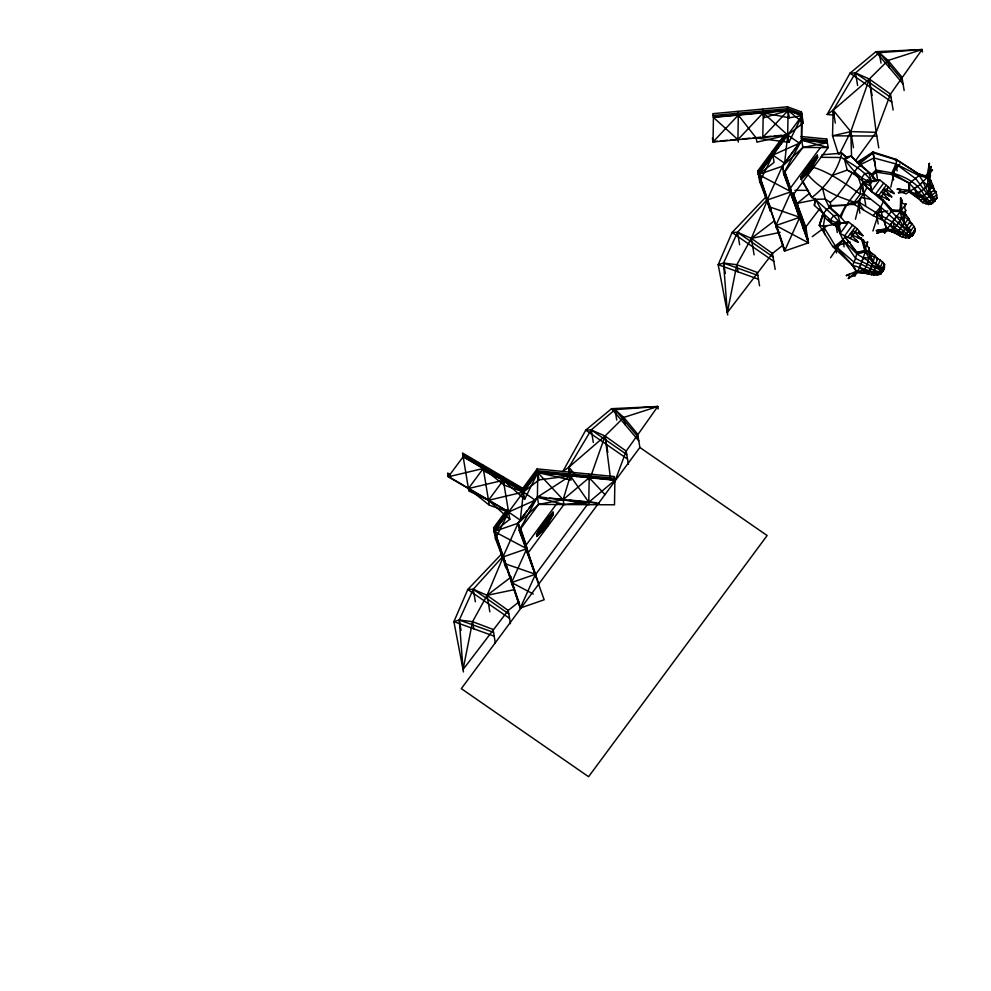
<?xml version="1.0" encoding="UTF-8"?>
<svg xmlns="http://www.w3.org/2000/svg" width="991" height="991" viewBox="0 0 991 991"><rect width="100%" height="100%" fill="white"/><g stroke="black" fill="none" stroke-linecap="round" stroke-linejoin="round"><path stroke-width="1.49" d="M859.321 165.224L873.963 157.953L895.963 163.973L919.004 175.63L927.403 177.773L932.333 187.522L936.024 191.882L937.102 197.766L935.777 198.324L934.724 201.136L934.389 199.055M505.162 563.495L505.918 568.004L494.212 531.473L518.12 523.198L538.609 504.419L563.099 499.699L589.187 477.712L588.79 502.251L563.916 504.543L537.395 497.16L518.12 523.198L502.908 557.004L526.803 548.729L535.896 576.675L535.437 573.938M756.121 137.662L756.876 142.171L787.696 135.061L803.28 122.921L801.446 111.921L787.461 106.793L712.802 113.68L713.433 117.409L737.923 139.657L738.32 115.105L713.037 141.948L712.405 138.22M772.869 155.091L784.624 163.23L787.696 135.061L788.093 110.521L713.433 117.409L713.037 141.948L787.696 135.061L799.452 143.2L772.869 155.091L759.713 181.774L769.487 206.846L799.762 217.289L784.55 251.095L808.445 242.82L805.794 226.989L793.035 192.873M801.223 125.733L801.446 111.921M784.277 171.592L791.078 191.759L775.866 225.564L808.445 242.82L783.608 173.499L802.883 147.461L801.36 138.331L801.756 113.792L787.783 108.663L713.111 115.538M769.177 204.976L770.193 211.033L758.487 174.503L782.394 166.24L802.883 147.461L827.374 142.741L801.669 140.189L782.394 166.24L767.183 200.033L791.078 191.759L783.608 173.499L801.669 140.189L802.016 115.34L788.043 110.212L713.371 117.087M822.505 215.258L819.371 225.353L832.774 246.573L852.149 264.87L856.856 272.575C864.486 265.724 879.872 281.097 880.268 266.629L882.263 270.419L881.036 272.773C871.907 272.921 861.897 267.508 852.52 265.415L855.605 258.453L857.017 252.457L845.05 236.762L830.569 257.697M858.169 176.943L863.78 193.617L880.627 206.995L907.967 231.844C910.692 224.623 911.125 240.739 909.788 229.355L905.043 235.771L901.364 233.777L906.542 236.019L909.032 235.561L905.328 235.387L893.523 229.615L886.871 229.404L883.315 232.303A6.937 1.784 -23.3 0 0 879.128 232.489L876.924 233.257A4.633 1.524 -27 0 0 876.341 230.68L887.639 228.314L886.573 229.776L899.332 234.57M568.673 476.225L568.896 467.195L591.231 429.908L615.002 409.655L657.776 406.508L658.185 408.936M922.46 51.966L922.051 49.55L879.277 52.696L855.506 72.95L833.171 110.236L832.527 135.817L838.386 154.063M883.848 265.192L884.393 266.579L883.501 270.308L881.333 271.299M900.224 211.331L900.658 197.828A5.723 4.658 -88.7 0 0 906.071 204.047L886.573 229.776L884.22 221.018L873.071 215.629L854.279 204.505L847.243 204.518M856.856 272.575C865.118 271.212 872.687 277.43 880.603 274.086L884.368 268.115L883.551 265.65L884.492 264.163C879.847 257.846 871.349 256.83 865.416 251.788L856.992 254.03L842.945 239.81L836.454 225.514M838.039 224.04L830.483 219.903L814.404 205.459L815.159 198.46L823.372 213.783L823.248 216.236L831.61 223.607L839.464 228.116M868.723 252.011L868.971 247.8A4.385 3.295 -77.4 0 1 867.472 242.473M900.658 197.828A4.633 0.756 -84.5 0 0 901.711 199.761L901.55 207.664L900.138 211.479L901.798 218.429L904.052 223.111L901.537 226.543M882.077 270.345L884.368 268.115L884.492 264.163L880.603 274.086L884.344 267.966L883.179 266.406M861.018 251.863L857.017 252.457L865.651 250.128L870.333 252.086L867.224 264.3L862.777 273.169L857.351 272.401L852.149 264.87L854.762 267.843M867.682 251.677L870.333 252.086L875.003 255.529L872.922 262.528M929.001 196.936C931.49 191.275 934.228 198.658 933.373 202.065L915.87 178.838L895.963 163.973L896.818 160.059L896.198 159.378L872.972 151.97L857.203 162.326M932.444 200.876L933.373 202.065L933.584 199.835C926.102 193.542 925.396 182.939 919.004 175.63L919.264 174.23L896.818 160.059L873.108 152.775L857.339 163.168M873.74 173.314L876.304 172.124L891.169 174.466L908.673 182.678L908.92 191.697L914.024 195.103L921.196 196.676L926.35 193.679L929.1 190.371L930.71 180.337L928.059 176.41L918.199 173.809L896.198 159.378L895.368 160.455M932.816 198.77L933.621 198.002L929.075 190.247L930.029 182.319L923.364 189.615L914.024 195.103L908.92 191.697M900.41 209.881L901.711 199.761M920.924 199.451L920.75 200.715L922.596 202.61L928.641 204.53L934.724 201.136L935.17 198.584M883.947 268.127L884.492 264.163M814.404 205.459L815.259 199.34L811.864 197.482L810.452 195.549L803.577 182.592M824.76 234.582L823.372 226.282L824.933 216.224M911.485 234.421L914.235 233.331L915.288 229.293C912.538 221.699 904.523 218.169 900.138 211.479L891.454 211.281L883.452 201.607L866.89 187.485L863.322 182.641M908.685 190.247L897.239 189.145A4.633 2.217 -10.3 0 1 898.465 192.712L900.869 192.527A6.937 2.8 -7.2 0 1 905.885 193.951L919.809 184.846L930.029 174.664A6.937 1.895 -74.3 0 1 930.561 168.804L931.292 166.5A4.633 1.672 -72.6 0 1 929.422 163.428L926.758 177.079L919.264 174.23M463.454 671.948L463.045 669.532L472.558 621.679L487.077 595.343L503.217 556.892M727.728 314.989L727.332 312.561L736.833 264.721L751.351 238.385L767.505 199.934M910.023 236.391L912.884 235.152L912.884 232.551M890.822 187.138L895.963 163.973L897.14 170.997M859.767 271.881L862.777 273.169L870.024 270.233L872.786 262.07L870.135 254.39L872.786 262.07L876.502 264.696L875.536 268.165L882.002 269.911M855.431 219.209L860.845 197.482L870.259 199.179M880.603 274.086L881.11 272.178M829.467 206.017L845.818 205.261L857.921 201.532L876.329 212.805L884.108 221.191L886.871 229.404C894.7 231.399 900.497 238.546 908.896 237.939L910.531 235.697L911.683 235.969L913.591 234.198L914.52 230.308M822.703 214.44L819.371 225.353L823.372 226.282L834.62 224.424M588.741 501.942L589.199 504.679L563.111 499.712L570.345 475.841L539.005 479.879L523.421 492.031L488.501 500.294L468.817 490.954L468.359 488.229M915.288 229.293L908.896 237.939L912.822 235.239L915.288 229.293L911.683 235.969L914.705 231.882L913.776 233.145M854.899 232.142L860.535 239.017L850.241 233.888L858.107 242.299L840.058 233.504L839.092 225.391L836.218 222.095L840.95 223.26L848.556 222.009L857.339 228.847L862.975 235.722L852.681 230.593M881.42 191.771L889.286 200.194C883.303 196.8 876.762 195.289 871.213 191.412L870.395 182.728L870.507 183.36M872.922 231.039L880.627 206.995L883.452 201.607L883.154 199.81L875.548 193.889M849.56 274.21A5.723 3.208 -21.4 0 0 846.388 275.597A4.633 2.056 -43.1 0 1 848.383 278.483L850.34 277.17A6.937 2.601 -39.3 0 1 854.837 276.229L859.507 267.781L865.416 251.788L865.651 250.128L865.032 251.268L861.179 237.852A4.633 1.115 77.8 0 0 863.458 239.995L863.991 242.337A6.937 1.041 76.3 0 0 865.923 247.923L865.416 251.788L869.095 258.069L872.786 262.07M590.103 478.331L605.043 436.003L623.797 417.409L657.776 406.508L626.188 451.091L614.544 482.208M839.501 154.138L850.773 131.592L869.318 79.032L888.072 60.451L922.051 49.55L890.463 94.12L876.168 132.311L855.481 160.715M883.477 270.159L882.547 271.274L883.092 270.32M927.749 177.897L930.71 180.337L933.027 185.627L932.333 187.522L929.285 189.95M819.371 225.353L822.926 215.753M840.963 217.847C844.939 203.911 855.741 193.567 863.904 182.022M865.874 246.61L867.695 241.915A5.723 4.373 82 0 1 863.768 241.915M891.169 174.466L895.963 163.973M864.053 270.927L859.507 267.781L860.51 265.216M862.467 260.212L863.421 257.412M867.571 262.987L868.351 260.98L856.992 254.03M869.231 271.138L862.777 273.169L868.562 273.652L869.503 271.274M872.699 262.268L872.935 261.525L880.268 266.629M870.024 270.233L870.618 268.722L881.036 272.773L877.58 273.479L869.132 271.224L862.777 273.169L868.958 271.658L877.419 273.912L881.296 272.872L878.967 273.962L881.036 272.773L879.661 272.178M868.351 260.98L872.167 264.77L871.609 266.48L875.524 268.028M872.551 271.992L871.461 274.767L871.448 273.367M875.524 264.424L877.692 258.874L875.003 255.529M876.651 264.151L872.761 261.958M868.958 271.658L873.22 273.07L875.97 266.864L881.135 268.251L881.99 270.32L880.627 269.725L881.309 267.818L881.99 270.32L880.02 267.756L879.426 269.701M874.161 275.448L875.264 272.612M877.729 266.344L880.33 259.704M873.207 272.959L877.431 274.036L877.815 273.058M877.407 274.965L878.274 272.773M880.479 267.136L882.585 261.773M878.967 273.962L879.215 273.33M882.547 271.274L883.043 270.023M882.733 271.038L884.269 267.112M904.188 214.006L905.762 210.253A4.385 3.605 -65.4 0 1 905.7 204.518L906.071 204.047M931.292 166.5L926.758 177.079L928.059 176.41L927.626 185.057L929.1 190.371M876.478 180.548L871.795 174.75L851.009 156.033L845.695 157.21L844.592 159.712L847.231 170.093C856.137 173.834 861.675 182.332 870.631 186.023M533.307 594.03L511.591 582.522L526.803 548.729L519.334 530.458L518.07 522.889M511.591 582.522L535.487 574.247L527.621 553.573L518.12 523.198L535.487 574.247L520.275 608.053L544.17 599.778L519.334 530.458L537.395 497.16L537.791 472.608L614.891 480.263L614.494 504.803L538.609 504.419L519.334 530.458M874.112 271.633L874.57 270.469M887.8 188.104L888.394 186.903L879.723 179.928L870.333 180.907L869.268 182.332L869.987 184.053L872.055 181.266L879.723 179.928L871.213 191.412L870.804 187.076M535.487 574.247L505.212 563.805L495.438 538.732L508.594 512.062L503.329 480.263L483.645 470.923L482.617 464.779M524.635 499.291L522.802 488.303L462.537 453.023L468.421 488.538L503.329 480.263L524.635 499.291L537.791 472.608L571.039 480.04L568.896 467.195L605.043 436.003L626.188 451.091L628.405 464.358M738.32 115.105L756.17 137.972L788.91 142.332L802.066 115.65L788.093 110.521L764.011 117.656L762.575 109.084L763.999 117.656M854.279 204.505L857.921 201.532L863.78 193.617L866.89 187.485L864.202 182.443M801.942 180.771L811.864 197.482C826.11 186.667 837.866 170.563 841.817 153.184L821.898 154.794M840.133 216.088L845.818 205.261L857.921 201.532L863.681 210.067M876.688 259.543L877.369 258.267M869.677 253.275L870.333 252.086M859.123 177.389L855.902 174.49L852.223 172.868L846.277 183.744L837.073 196.156L830.347 202.424L830.978 208.16L840.641 216.831L846.252 223.793M553.362 514.218L547.998 523.942L542.957 530.755L536.911 536.453L536.552 534.372L542.027 525.23L553.015 512.136L553.362 514.218L536.911 536.453M812.273 166.984L817.649 157.247L817.29 155.178L806.302 168.272L800.839 177.401L801.186 179.482L807.231 173.797L812.273 166.984C830.272 172.446 845.335 183.632 860.238 194.149L863.78 193.617L862.653 183.137M934.389 200.591L932.519 202.077M833.988 115.154L827.151 114.473L850.043 73.173L875.858 51.705L922.051 49.55M928.431 179.408L930.45 175.828A4.385 2.973 -52.6 0 1 932.011 170.489L932.469 170.093A5.723 3.89 -70.9 0 1 930.239 169.325M910.618 233.418L908.995 235.623L906.765 235.709L884.22 221.018L885.359 223.446M923.117 198.832L920.75 200.715L914.024 195.103L920.812 196.85L927.799 202.783L933.274 198.411M855.679 240.206L855.208 240.937L856.051 239.81L858.107 242.299M858.119 236.923L857.599 237.704L858.491 236.515L860.535 239.017M886.858 198.089L886.35 198.881L887.23 197.692L889.286 200.194M891.739 191.511L891.219 192.304L892.061 191.164L894.155 193.604L883.861 188.488L891.714 196.899L883.65 193.319M934.686 200.987L935.467 199.798L931.292 203.737L927.427 203.081L931.466 203.948L933.559 202.275L933.621 198.002M883.501 231.51A5.723 3.704 -2 0 1 884.616 233.021L884.901 232.6A4.385 3.196 -18.3 0 1 890.599 230.742A7.271 4.844 39.2 0 1 890.996 230.482M884.616 233.021L887.453 228.847M894.861 218.639L896.607 216.261M907.967 231.844L910.382 233.257L908.759 235.449L892.457 221.873M889.695 230.123L891.751 231.931L898.156 223.384M901.414 233.703L897.809 231.547L891.912 231.77L898.131 231.114L899.964 228.673M898.032 223.557L904.003 215.431L904.052 223.111L904.003 215.431L905.192 213.783L901.03 210.241L892.21 210.216L883.452 201.607M901.364 233.777L903.173 231.349M904.746 229.218L907.075 226.047L904.374 222.665L904.003 215.431L903.928 223.285M907.025 226.121L909.788 229.355M906.542 236.019L909.032 235.561M910.382 230.841L910.568 233.492M908.809 235.387L906.492 236.093L907.645 234.533L908.759 235.449L905.477 235.201M908.896 237.939L912.513 234.842M893.523 229.615L890.091 225.056M884.108 221.191L892.21 210.216L894.885 210.588M902.702 212.557L905.192 213.783L908.697 218.429L904.473 224.177M526.803 548.729L494.212 531.473L509.808 519.321L488.501 500.294L503.329 480.263M495.438 538.732L493.592 527.745L507.07 509.547M522.802 488.303L537.172 468.892L614.259 476.535L614.891 480.263L588.79 502.251L570.345 475.841L537.395 497.16L599.369 503.304M759.713 181.774L757.867 170.786L784.451 134.875M507.38 511.406L493.902 529.603L510.786 579.227M786.507 134.38L758.177 172.645L784.24 249.236M448.279 476.46L508.532 511.752L494.162 531.164L520.275 608.053L511.269 580.664L511.988 584.95M784.637 135.024L787.647 134.751L758.437 174.193L784.55 251.095L783.931 247.366M494.212 531.473L537.791 472.608L563.099 499.699M791.078 191.759L758.487 174.503L802.066 115.65L789.307 117.78L763.206 112.813L737.923 139.657M518.987 521.65L527.249 510.489M529.083 508.011L535.512 499.328M783.262 164.679L800.703 141.118M549.435 498.039L563.049 499.39L563.916 504.543L527.608 553.573L526.184 545L557.029 503.329M775.866 225.564L799.762 217.289L791.896 196.614L790.459 188.042L820.399 147.597M824.029 142.692L826.742 139.013L801.05 136.473M536.552 534.372L553.015 512.136M800.839 177.401L817.29 155.178M801.186 179.482L817.649 157.247M535.276 574.941L587.304 504.667M639.876 447.461L461.323 688.646L588.58 776.709L767.133 535.536L639.876 447.461L637.647 434.108L623.797 417.409L615.002 409.655L611.583 408.676L585.768 430.131L562.863 471.431L568.896 467.195L576.712 476.683M823.372 213.783L826.482 209.584L829.479 207.813L830.978 208.16M823.595 215.753L824.747 216.583M860.287 166.191L862.133 166.067M870.916 182.034L872.055 181.266L867.311 180.089L869.987 184.053M870.445 183.038L869.268 182.332M871.485 181.65L867.311 180.089M840.641 223.297L836.218 222.095L838.894 226.059L840.95 223.26L839.228 222.913L840.95 223.26M844.406 236.143L852.718 224.92M875.4 194.286L883.712 183.05M847.924 237.022L855.122 227.311M878.992 195.066L886.177 185.354M850.154 238.558L857.339 228.847M881.21 196.602L888.394 186.903L894.155 193.604M873.071 215.629L880.627 206.995L882.486 218.119M889.98 225.217L891.64 222.987M898.8 222.504L900.088 220.758L891.454 211.281M898.218 231.002L891.912 231.77L898.081 231.176L901.686 233.331M899.878 228.785L902.504 225.23L900.088 220.758M898.837 231.795L897.115 234.074M899.766 235.747L901.562 233.331M906.431 226.741L910.159 221.674L908.697 218.429M902.429 232.352L905.489 228.215L902.504 225.23M902.244 237.27L904.065 234.805M908.103 229.355L912.377 223.57M910.432 230.767L909.23 232.402L910.345 233.319L910.097 231.213L905.489 228.215M905.539 237.815L907.657 234.954M910.58 231.002L914.036 226.332M757.867 170.786L766.551 196.317L732.076 232.513L718.178 264.684L727.332 312.561L772.485 253.461L783.2 244.95M504.134 558.713L502.276 553.288L467.802 589.472L453.903 621.654L463.045 669.532L508.21 610.431L518.925 601.921M909.267 222.864L910.159 221.674L911.101 223.644M803.416 228.871L805.794 226.989L819.483 209.064M933.485 201.545L937.102 197.766L933.918 200.318L932.853 202.622L931.466 202.994L932.828 202.474M929.199 203.849L928.641 204.53L935.157 200.219M934.451 200.95L937.102 197.766M893.609 180.003L892.433 172.979L899.84 164.122M892.21 210.216L883.154 199.81M767.084 199.625L737.539 232.29L723.554 263.036L727.332 312.561M502.809 556.595L473.264 589.261L459.279 620.007L463.045 669.532M919.004 175.63L909.28 183.385L892.433 172.979L875.97 170.056L871.585 174.404M827.151 114.473L833.171 110.236L869.318 79.032L890.463 94.12L893.126 110.063M925.408 176.163L932.469 170.093M848.383 278.483L856.249 271.757M865.093 181.526L860.609 185.28L860.238 194.149L854.391 202.065C836.491 196.714 819.223 188.81 807.231 173.797L806.302 168.272M871.82 175.89L876.304 172.124L880.788 172.087M809.635 193.171L794.993 205.125M858.875 164.32L873.108 152.775L872.972 151.97L873.207 153.456M832.774 246.573L835.277 245.941L842.945 239.81L855.605 258.453L871.609 266.48M921.37 196.54L914.024 195.103L921.196 196.676L916.675 193.802L914.396 188.86L916.588 187.126M920.85 183.707L922.98 181.712M909.156 185.243L908.673 182.678L918.657 193.034L920.366 191.672M924.169 188.637L925.879 187.262M920.812 196.726L918.793 198.336L917.691 197.866L912.922 194.558L910.816 191.424M928.926 190.495L930.029 182.319L929.447 189.962L931.602 194.075M918.657 193.034L922.955 196.168L924.244 195.14L931.292 203.737L928.827 203.762L931.267 203.626M927.613 192.452L926.35 193.679M929.57 193.679L934.29 189.9L933.027 185.627M921.172 196.565L924.479 199.885L929.992 196.144M922.596 202.61L925.012 200.678M931.206 195.735L936.024 191.882M925.532 203.75L927.403 202.263M933.039 197.754L936.78 194.769M933.609 199.947L933.361 201.953M928.827 203.762L930.363 202.548L931.292 203.737L928.146 202.746L922.955 196.168M933.435 200.083L933.98 199.662L933.373 202.065L932.989 198.869M758.487 174.503L774.082 162.363L772.237 151.375M773.822 261.401L732.076 232.513L737.539 232.29L751.351 238.385L774.392 220.832M509.547 618.359L467.802 589.472L473.264 589.261L487.077 595.343L511.319 576.861M812.273 236.651L827.076 225.675M925.941 199.389L926.957 198.72M873.034 178.504L871.795 174.75L860.646 165.72L857.649 167.491L854.527 171.703L854.403 174.143L855.902 174.49M858.553 161.843L867.881 156.504M876.924 233.257L887.639 228.314M846.388 275.597L857.376 270.803M832.18 175.457L847.231 170.093L852.223 172.868M823.372 226.282L835.277 245.941L850.191 242.015M878.769 147.845L876.168 132.311L850.773 131.592L832.527 135.817L876.787 136.04M754.114 254.848L751.351 238.385L780.09 232.365M802.772 227.62L805.794 226.989M489.839 611.806L487.077 595.343L514.304 589.645M877.791 273.442L881.036 272.773M898.465 192.712L908.66 190.668M850.476 203.031L857.921 201.532L859.878 213.201M815.234 199.748L797.421 203.279L800.171 219.717L791.549 193.208M830.347 202.424L825.23 199.055L815.259 199.34L833.604 215.691L840.331 223.334L848.556 222.009L840.058 233.504L839.303 224.734L838.175 224.338L838.894 226.059M878.187 223.929L876.329 212.805L887.75 211.009M861.662 251.863L856.422 252.371L851.108 245.26M712.975 141.639L717.373 141.23M720.296 140.957L727.617 140.288M730.553 140.016L737.874 139.347L738.32 142.072M742.432 138.926L750.038 138.22M753.086 137.935L760.63 137.241M763.627 136.969L771.134 136.275M774.132 136.002L781.639 135.309M657.776 406.508L611.583 408.676L638.774 440.846M829.764 205.608L845.818 205.261M802.883 147.461L828.179 147.585L826.742 139.013M794.943 190.297L808.458 190.383M820.622 157.284L841.458 157.519C852.285 164.37 863.991 170.415 871.436 181.328L871.535 181.96M874.421 181.526L871.436 181.328L869.008 173.103L864.759 173.611L861.637 177.823L862.777 181.514L868.872 182.48M928.815 203.651L931.441 203.836L934.426 200.801M863.471 257.648L869.095 258.069M801.36 138.331L827.064 140.883M801.62 139.88L827.324 142.431M614.569 478.393L537.481 470.75L523.112 490.161L462.847 454.881M614.829 479.954L537.741 472.298L523.372 491.709L463.107 456.43M538.856 496.999L546.413 497.742M569.094 499.997L585.718 501.644M590.252 502.09L596.297 502.697M759.552 285.817L757.322 272.463L736.833 264.721L723.554 263.036L718.178 264.684L758.449 279.202M495.277 642.775L493.047 629.421L472.558 621.679L459.279 620.007L453.903 621.654L494.175 636.16M839.303 224.734L831.61 223.607L830.483 219.903L833.604 215.691L837.853 215.183L840.641 216.831M870.333 180.907L872.055 181.266M801.669 140.189L828.179 147.585L791.896 196.602L784.141 171.839M870.655 268.92L861.055 264.201L854.118 262.243L835.277 245.941L836.454 252.965M916.675 193.802L909.825 191.808L909.28 183.385M883.477 268.92L883.885 267.756M504.146 485.107L523.421 492.031L535.177 500.158L508.594 512.062L489.319 505.137L468.421 488.538L483.249 468.508L504.146 485.107L502.71 476.535M757.805 275.387L723.554 263.036L725.301 273.466M493.53 632.345L459.279 620.007L461.026 630.437M896.508 216.41L901.798 218.429M892.433 172.979C905.464 176.894 917.666 182.976 924.269 195.351M872.08 95.495L869.318 79.032L855.506 72.95L850.043 73.173L891.789 102.061M607.805 452.466L605.043 436.003L591.231 429.908L585.768 430.131L627.514 459.019M922.955 175.903L918.199 173.809L921.865 175.791M876.329 212.805L892.358 222.021M872.167 264.77L875.97 266.864M869.144 182.022L861.637 177.823L854.527 171.703L844.592 159.712L851.009 156.033L860.646 165.72M450.211 474.516L447.709 473.054L448.328 476.782L508.594 512.062L520.337 520.188L523.421 492.031L463.156 456.74L448.328 476.782L483.249 468.508L488.501 500.294M448.019 474.912L450.533 476.386M923.042 181.96L927.626 185.057M876.478 264.585L881.16 268.363M928.146 202.746L929.174 203.353M891.033 97.539L855.506 72.95L857.611 85.486M882.647 190.136L884.864 191.672M851.467 232.241L853.685 233.789M773.067 256.88L737.539 232.29L739.633 244.827M626.758 454.497L591.231 429.908L593.324 442.444M508.779 613.838L473.264 589.261L475.358 601.785M751.351 238.385L772.485 253.461L775.16 269.416M487.077 595.343L508.21 610.431L510.439 623.698M874.124 179.309L876.317 180.907M863.941 182.555L865.775 186.271L871.213 190.507M803.28 122.921L788.093 110.521L762.81 137.353L763.206 112.813L787.696 135.061M847.156 157.606L841.817 153.184L845.695 157.21M887.329 193.096L891.714 196.899M858.59 231.919L862.975 235.722M927.427 203.081L924.12 200.182M904.151 90.503L901.921 77.149L888.072 60.451L879.277 52.696L875.858 51.705L903.049 83.888M827.968 219.469L834.41 225.254M589.187 477.712L605.005 494.645M835.277 245.941L852.52 265.415M902.405 80.073L879.277 52.696L881.024 63.127M638.13 437.031L615.002 409.655L616.749 420.097M833.877 114.51L833.171 110.236L850.773 131.592L853.474 147.709M909.465 229.801L904.102 223.049M844.902 236.973L849.337 242.894M863.979 182.468L865.775 186.271M909.143 230.246L910.345 233.319M792.973 193.158L806.426 230.705M883.031 267.892L883.538 269.317M784.661 171.022L790.459 188.042M792.391 193.716L807.826 239.091M784.5 171.468L790.768 189.9M792.218 194.162L808.136 240.962M783.361 169.065L782.394 166.24L783.274 169.04M791.512 192.873L808.445 242.82M767.022 197.68L768.409 201.755M768.867 203.118L771.32 210.315M775.718 223.26L783.447 245.954M520.386 527.98L526.184 545M519.742 527.001L526.494 546.859M520.002 528.562L527.72 551.256M535.97 575.672L538.386 582.758M493.592 527.745L501.793 551.863M510.96 578.806L504.592 560.076L504.902 561.947M511.443 580.218L519.643 604.337M840.331 223.334L837.853 215.183L829.479 207.813L825.23 199.055L822.617 188.377M933.795 189.17L934.253 191.288M762.884 110.955L763.144 112.503M888.072 60.451L889.261 67.574M893.139 220.968L894.836 231.052M873.108 152.775L875.35 166.253M873.963 157.953L877.357 178.355M863.78 193.617L865.738 205.286M833.171 110.236L835.314 123.082M842.945 239.81L844.121 246.833M836.094 225.601L837.259 232.513M811.344 161.459L812.558 168.693M787.461 106.793L789.307 117.78M787.647 134.751L788.91 142.332M782.345 165.918L783.608 173.499M775.557 223.706L776.263 227.992M737.688 111.388L738.716 117.533M736.833 264.721L738.035 271.844M623.797 417.409L624.987 424.532M588.567 473.983L589.595 480.127M547.069 518.417L548.283 525.651M537.172 468.892L539.005 479.879M537.345 496.85L538.609 504.419M542.027 525.23L542.957 530.755M508.532 511.752L509.808 519.321M488.452 499.984L489.319 505.137M472.558 621.679L473.76 628.802M568.896 467.195L569.602 471.468M875.97 170.056L876.304 172.124M873.356 154.162L874.558 161.545M863.458 239.995L865.032 251.268M869.318 79.032L876.168 132.311M605.043 436.003L610.716 480.14M850.773 131.592L851.591 156.776M929.583 179.532A7.271 6.157 65.8 0 1 930.45 175.828M863.161 241.457A5.723 4.373 82 0 1 861.179 237.852M872.092 254.03A7.271 6.541 29.4 0 1 871.56 253.609M871.064 253.139A7.271 6.541 29.4 0 1 868.971 247.8M929.496 168.222A5.723 3.89 -70.9 0 1 929.422 163.428M897.239 189.145A5.723 3.208 2.7 0 1 901.463 189.727M903.941 191.783A5.723 3.208 2.7 0 1 904.077 192.774M910.902 191.771A7.271 5.054 40.8 0 0 910.382 191.87A4.385 2.688 -13.2 0 0 909.949 191.672M854.837 274.742A4.385 2.812 -36.6 0 1 855.394 273.813M855.766 273.367A4.385 2.812 -36.6 0 1 856.187 272.959M856.645 272.575A4.385 2.812 -36.6 0 1 857.649 271.943M854.316 274.817A5.723 3.208 -21.4 0 1 854.638 275.213M876.341 230.68A5.723 3.704 -2 0 1 880.615 230.308M906.096 215.753A7.271 6.417 32.2 0 1 905.762 210.253M860.56 233.628L860.039 234.421L860.56 233.628M889.299 194.806L888.778 195.599L889.299 194.806"/></g></svg>
